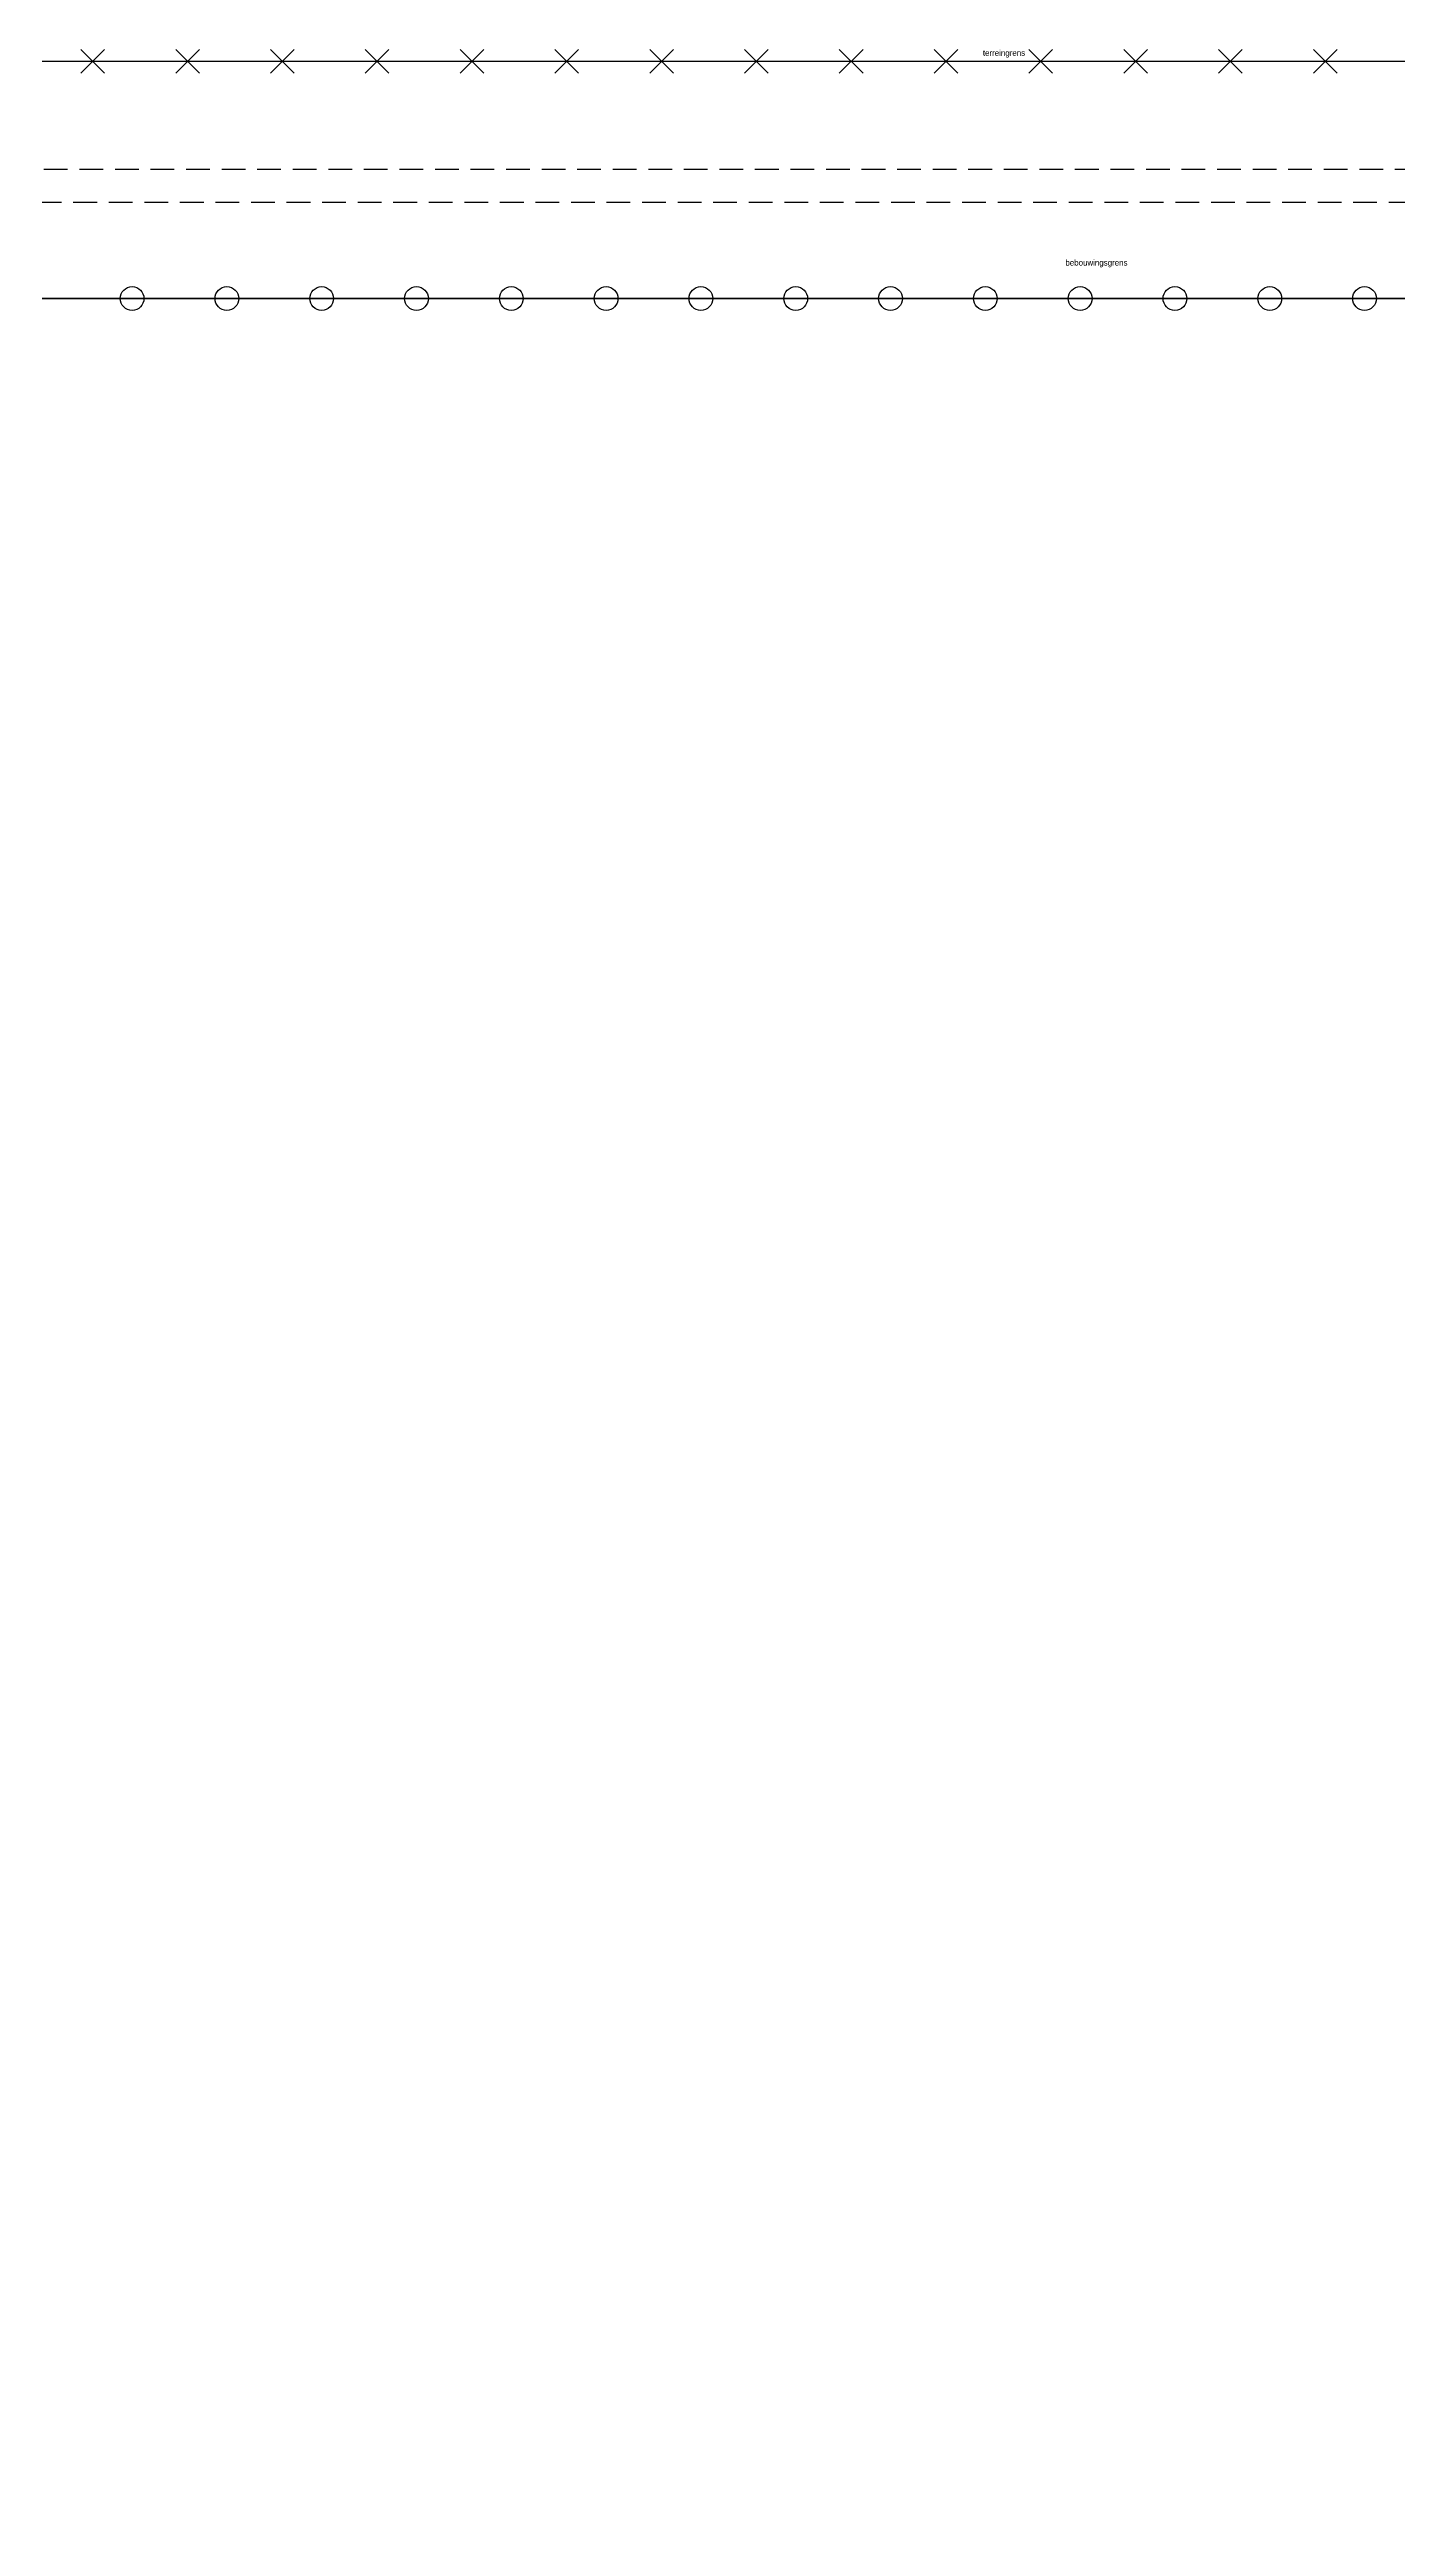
# Model space of a CAD drawing. Header units: millimetres. Extents: x -10134 to 185601, y -10232 to 93662.
# Drawn here: x 90438 to 118873, y 41430 to 93660 of the extents above; entities that cross this region are included whole.
import ezdxf
from ezdxf.enums import TextEntityAlignment as Align

# ---------------------------------------------------------------- set-up
doc = ezdxf.new("R2010")
doc.units = ezdxf.units.MM
doc.header["$LTSCALE"] = 100
doc.linetypes.add('B0404', pattern=[7.5, 5, -2.5])
doc.layers.add('A--L21', color=8, linetype='Continuous')
doc.layers.add('Terreinsituatie', color=7, linetype='Continuous')
doc.styles.add('Tsfont40', font='TSfont40.shx')

msp = doc.modelspace()

# ---------------------------------------------------------------- linework, layer by layer
at = {"layer": 'A--L21', "linetype": 'B0404'}
for p, q in [((159070, 91130), (84473, 91130)), ((158190, 90438), (82838, 90438))]:
    msp.add_line(p, q, dxfattribs=at)
at = {"layer": 'Terreinsituatie'}
for p, q in [((91599, 93160), (91099, 93660)), ((91599, 93660), (91099, 93160)), ((93599, 93160), (93099, 93660)), ((93599, 93660), (93099, 93160)), ((95599, 93160), (95099, 93660)), ((95599, 93660), (95099, 93160)), ((97599, 93160), (97099, 93660)), ((97599, 93660), (97099, 93160)), ((99599, 93160), (99099, 93660)), ((99599, 93660), (99099, 93160)), ((101599, 93160), (101099, 93660)), ((101599, 93660), (101099, 93160)), ((103599, 93160), (103099, 93660)), ((103599, 93660), (103099, 93160)), ((105599, 93160), (105099, 93660)), ((105599, 93660), (105099, 93160)), ((107599, 93160), (107099, 93660)), ((107599, 93660), (107099, 93160)), ((109599, 93160), (109099, 93660)), ((109599, 93660), (109099, 93160)), ((111599, 93160), (111099, 93660)), ((111599, 93660), (111099, 93160)), ((113599, 93160), (113099, 93660)), ((113599, 93660), (113099, 93160)), ((115599, 93160), (115099, 93660)), ((115599, 93660), (115099, 93160)), ((117599, 93160), (117099, 93660)), ((117599, 93660), (117099, 93160))]:
    msp.add_line(p, q, dxfattribs=at)
msp.add_lwpolyline([(118584, -4970), (118584, -9970), (181901, -9975), (185349, 93410), (-9883, 93411), (-9882, 88410), (169840, 88410, -0.424012), (179835, 78077), (177387, 4693, -0.404505), (167392, -4974)], format="xyb", close=True, dxfattribs=at)
for points in [[(181901, -9975), (185349, 93410), (-9883, 93410), (-9867, -9960)], [(177065, -4975), (180179, 88410), (-4882, 88410), (-4868, -4961)]]:
    msp.add_lwpolyline(points, close=True, dxfattribs=at)
at = {"layer": 'Terreinsituatie', "linetype": 'Continuous'}
for points in [[(91082, 93410), (89615, 93410)], [(93082, 93410), (91615, 93410)], [(95082, 93410), (93615, 93410)], [(97082, 93410), (95615, 93410)], [(99082, 93410), (97615, 93410)], [(101099, 93410), (99599, 93410)], [(103082, 93410), (101615, 93410)], [(105082, 93410), (103615, 93410)], [(107082, 93410), (105615, 93410)], [(109082, 93410), (107615, 93410)], [(111082, 93410), (109615, 93410)], [(113082, 93410), (111615, 93410)], [(115099, 93410), (113599, 93410)], [(117082, 93410), (115615, 93410)], [(119082, 93410), (117615, 93410)], [(91913, 88410), (90446, 88410)], [(93913, 88410), (92446, 88410)], [(95913, 88410), (94446, 88410)], [(97929, 88410), (96429, 88410)], [(99913, 88410), (98446, 88410)], [(101913, 88410), (100446, 88410)], [(103913, 88410), (102446, 88410)], [(105913, 88410), (104446, 88410)], [(107929, 88410), (106429, 88410)], [(109913, 88410), (108446, 88410)], [(111913, 88410), (110446, 88410)], [(113913, 88410), (112446, 88410)], [(115913, 88410), (114446, 88410)], [(117913, 88410), (116446, 88410)], [(119913, 88410), (118446, 88410)]]:
    msp.add_lwpolyline(points, dxfattribs=at)
at = {"layer": 'Terreinsituatie'}
for centre in [(92179, 88410), (94179, 88410), (96179, 88410), (98179, 88410), (100179, 88410), (102179, 88410), (104179, 88410), (106179, 88410), (108179, 88410), (110179, 88410), (112179, 88410), (114179, 88410), (116179, 88410), (118179, 88410)]:
    msp.add_ellipse(centre, major_axis=(-177, 177), ratio=1, start_param=0.785398, end_param=7.068583, dxfattribs=at)

# ---------------------------------------------------------------- texts
at = {"layer": 'Terreinsituatie', "style": 'Tsfont40'}
msp.add_text('terreingrens', height=125, dxfattribs=at).set_placement((110127, 93527))
msp.add_text('bebouwingsgrens', height=125, dxfattribs=at).set_placement((112523, 89151), align=Align.MIDDLE)

doc.saveas('drawing.dxf')
